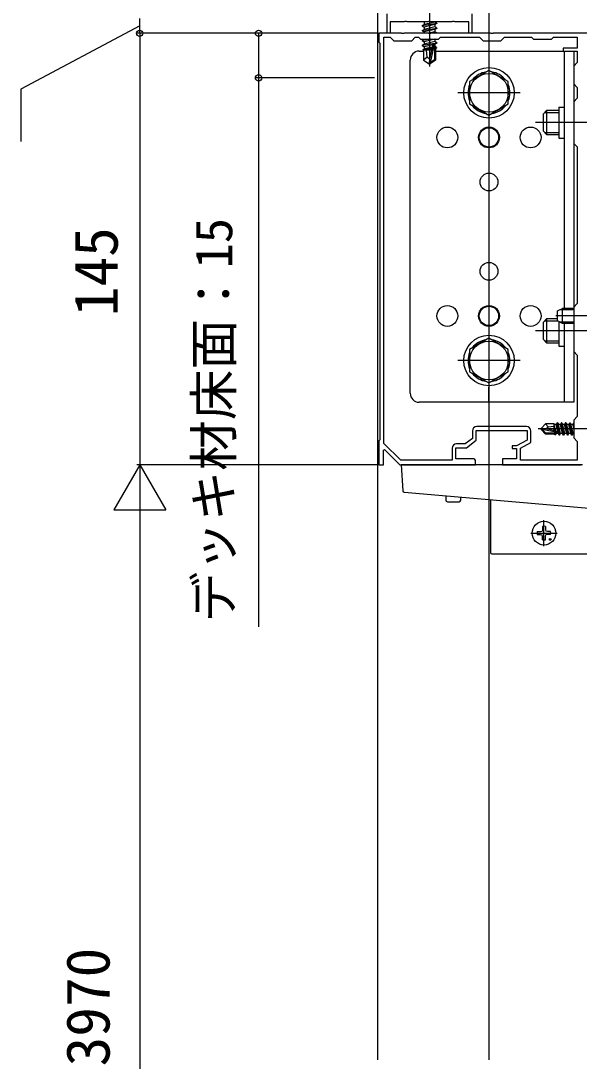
# Model space of a CAD drawing. Units: millimetres, scale not verified. Extents: x -875 to 875, y -1305 to 1297.
# Drawn here: x -565 to -377.1, y 238.8 to 588.5 of the extents above; entities that cross this region are included whole.
import ezdxf
from ezdxf.enums import TextEntityAlignment as Align

# ---------------------------------------------------------------- set-up
doc = ezdxf.new("R2010")
doc.units = ezdxf.units.MM
doc.header["$LTSCALE"] = 8
for name, color, linetype in [('0-2_YKK_11', 7, 'Continuous'), ('0-4_YKK_12', 2, 'Continuous'), ('0-5_YKK_13', 4, 'Continuous'), ('0-6_YKK_D', 6, 'Continuous')]:
    doc.layers.add(name, color=color, linetype=linetype)
doc.styles.add('ＭＳ ゴシック', font='')
doc.styles.get('ＭＳ ゴシック').set_extended_font_data('MS Gothic')

msp = doc.modelspace()

# ---------------------------------------------------------------- linework, layer by layer
at = {"layer": '0-2_YKK_11'}
msp.add_line((-394.9, 452.1), (-411.6, 452.1), dxfattribs=at)
for points in [[(-413.3, 590.8), (-413.3, 584.3), (-414.3, 584.3), (-414.3, 588.1), (-418.98, 588.1), (-419.24, 588.25), (-419.76, 588.25), (-420.02, 588.1), (-426.98, 588.1), (-427.24, 588.25), (-427.5, 588.4), (-427.76, 588.25), (-428.02, 588.1), (-434.98, 588.1), (-435.24, 588.25), (-435.76, 588.25), (-436.02, 588.1), (-440.7, 588.1), (-440.7, 584.3), (-441.7, 584.3), (-441.7, 590.8)], [(-372.5, 584.3), (-406.042, 584.3), (-406.225, 584.18), (-406.775, 584.18), (-406.958, 584.3), (-427.042, 584.3), (-427.225, 584.18), (-427.775, 584.18), (-427.958, 584.3), (-436.042, 584.3), (-436.225, 584.18), (-436.775, 584.18), (-436.958, 584.3), (-444.5, 584.3), (-444.5, 581.3), (-444.2, 581)], [(-444.2, 581), (-444.2, 447.6), (-444.5, 447.3), (-444.5, 439.3), (-443, 439.3), (-443, 444.2), (-442.632, 444.354), (-437.5, 439.3), (-412, 439.3), (-412, 440.3)], [(-442.9, 446.443), (-442.9, 583), (-440.7, 583), (-439.5, 581.8), (-433.5, 581.8), (-432.3, 583), (-431.2, 583), (-430.5, 582.3), (-424.5, 582.3), (-423.8, 583), (-410.7, 583), (-409.5, 581.8), (-403.5, 581.8), (-402.3, 583), (-393.2, 583), (-392.5, 582.3), (-386.5, 582.3), (-385.8, 583), (-377.8, 583), (-377.8, 579.3), (-382.5, 579.3), (-382.5, 578.3), (-377.8, 578.3), (-377.8, 574.5), (-379, 573.3), (-379, 567.3), (-377.8, 566.1), (-377.8, 562.5), (-379, 561.3), (-379, 547.3), (-377.8, 546.1), (-377.8, 493.5), (-379, 492.3), (-379, 477.3), (-377.8, 476.1), (-377.8, 455.5), (-379, 454.3), (-379, 448.3), (-377.8, 447.1), (-377.8, 440.8)], [(-413, 441.3), (-418.6, 441.3), (-418.6, 445), (-415.1, 445), (-411.8, 447.5), (-411.8, 450.8), (-394.7, 450.8), (-394.7, 447.5), (-398.2, 445.6), (-399.7, 445.6), (-399.7, 444.7), (-398.2, 444.7), (-398.2, 441.3), (-403, 441.3), (-403, 439.3), (-376.5, 439.3)], [(-413.1, 450.6), (-413.1, 448.146), (-415.537, 446.3), (-418.4, 446.3)], [(-377.8, 440.8), (-396.9, 440.8), (-396.9, 444.827), (-393.4, 446.727), (-393.4, 450.6)], [(-419.9, 444.8), (-419.9, 440.8), (-437.17, 440.8), (-442.9, 446.443)]]:
    msp.add_lwpolyline(points, dxfattribs=at)
for centre, radius, start, end in [((-411.6, 450.6), 1.5, 90.00001, 179.99999), ((-394.9, 450.6), 1.5, 0.00001, 89.99999), ((-418.4, 444.8), 1.5, 90.00001, 179.99999), ((-413, 440.3), 1, 0.00001, 89.99999)]:
    msp.add_arc(centre, radius, start, end, dxfattribs=at)
at = {"layer": '0-4_YKK_12'}
for p, q in [((-407.5, 1036.3), (-407.5, 239.3)), ((-445, 1017.3), (-445, 239.3))]:
    msp.add_line(p, q, dxfattribs=at)
at = {"layer": '0-5_YKK_13'}
for p, q in [((-427.5, 594.244), (-427.5, 573.171)), ((-429.972, 586.887), (-425.028, 587.711)), ((-425.028, 587.593), (-429.972, 586.769)), ((-429.422, 588.1), (-429.324, 588.043)), ((-429.324, 588.043), (-429.137, 588.1)), ((-425.676, 588.085), (-429.324, 587.261)), ((-429.324, 588.043), (-429.324, 587.261)), ((-425.676, 588.1), (-425.676, 588.085)), ((-425.028, 587.711), (-425.676, 588.085)), ((-425.028, 587.593), (-425.676, 587.22)), ((-425.028, 587.711), (-425.028, 587.593)), ((-429.972, 586.887), (-429.324, 587.261)), ((-429.972, 586.887), (-429.972, 586.769)), ((-429.972, 586.769), (-429.324, 586.396)), ((-429.972, 585.239), (-425.028, 586.063)), ((-425.028, 585.945), (-429.972, 585.121)), ((-429.972, 585.239), (-429.324, 585.613)), ((-429.972, 585.239), (-429.972, 585.121)), ((-429.972, 585.121), (-429.324, 584.748)), ((-425.676, 587.22), (-429.324, 586.396)), ((-425.676, 586.437), (-429.324, 585.613)), ((-429.324, 586.396), (-429.324, 585.613)), ((-429.324, 584.748), (-429.324, 584.3)), ((-425.676, 584.789), (-427.892, 584.289)), ((-427.517, 584), (-427.387, 584.022)), ((-425.72, 584.3), (-425.028, 584.415)), ((-425.676, 587.22), (-425.676, 586.437)), ((-425.028, 586.063), (-425.676, 586.437)), ((-425.676, 585.572), (-425.676, 584.789)), ((-425.028, 584.415), (-425.676, 584.789)), ((-425.028, 586.063), (-425.028, 585.945)), ((-425.028, 584.415), (-425.028, 584.298)), ((-429.972, 581.943), (-429.324, 582.317)), ((-427.126, 582.3), (-429.972, 581.826)), ((-429.972, 581.943), (-427.833, 582.3)), ((-429.972, 581.943), (-429.972, 581.826)), ((-429.972, 581.826), (-429.324, 581.452)), ((-429.972, 580.296), (-425.028, 581.12)), ((-425.028, 581.002), (-429.972, 580.178)), ((-429.972, 580.296), (-429.324, 580.669)), ((-425.676, 581.493), (-429.324, 580.669)), ((-429.324, 581.452), (-429.324, 580.669)), ((-425.919, 580.601), (-427.323, 574.424)), ((-425.676, 582.276), (-425.676, 581.493)), ((-425.028, 581.12), (-425.676, 581.493)), ((-425.676, 580.628), (-425.676, 579.845)), ((-425.028, 581.12), (-425.028, 581.002)), ((-431, 578.3), (-429.501, 578.3)), ((-429.972, 580.296), (-429.972, 580.178)), ((-429.972, 580.178), (-429.324, 579.804)), ((-426.702, 579.283), (-429.736, 578.784)), ((-429.736, 578.784), (-429.324, 579.021)), ((-429.501, 578.672), (-429.736, 578.784)), ((-429.501, 578.672), (-429.501, 575.229)), ((-426.859, 578.589), (-429.501, 578.589)), ((-426.435, 580.457), (-429.324, 579.804)), ((-429.324, 579.804), (-429.324, 579.021)), ((-426.622, 579.632), (-429.324, 579.021)), ((-426.773, 578.97), (-428.734, 578.589)), ((-426.429, 580.48), (-427.5, 575.771)), ((-425.676, 579.845), (-425.856, 579.805)), ((-425.146, 579.54), (-425.852, 579.423)), ((-425.146, 579.286), (-425.852, 579.149)), ((-425.499, 578.589), (-425.852, 578.589)), ((-425.146, 579.54), (-425.676, 579.845)), ((-425.499, 579.082), (-425.499, 575.229)), ((-425.499, 578.3), (-379, 578.3)), ((-425.146, 579.54), (-425.146, 579.286)), ((-407.5, 578.3), (-407.5, 573.3)), ((-382.2, 578.3), (-382.2, 491.8)), ((-379, 578.3), (-379, 460.3)), ((-434, 463.3), (-434, 575.3)), ((-428.324, 576.235), (-429.501, 575.229)), ((-429.501, 575.229), (-427.677, 573.998)), ((-427.5, 575.771), (-427.677, 573.998)), ((-427.677, 573.998), (-427.323, 573.998)), ((-427.5, 575.771), (-427.5, 573.998)), ((-425.499, 575.229), (-427.323, 573.998)), ((-427.323, 574.424), (-427.323, 573.998)), ((-425.499, 575.229), (-425.852, 575.417)), ((-407.5, 574.8), (-407.5, 553.8)), ((-397, 564.3), (-418, 564.3)), ((-389.3, 557.1), (-388.1, 558.3)), ((-389.3, 557.1), (-389.3, 551.5)), ((-388.748, 557.652), (-384, 557.652)), ((-384, 558.3), (-388.1, 558.3)), ((-388.1, 558.3), (-388.1, 550.3)), ((-384, 559.5), (-384, 549.1)), ((-384, 559.5), (-382.2, 559.5)), ((-365.3, 554.3), (-391.8, 554.3)), ((-389.3, 551.5), (-388.1, 550.3)), ((-388.748, 550.948), (-384, 550.948)), ((-388.1, 550.3), (-384, 550.3)), ((-384, 549.1), (-382.2, 549.1)), ((-384.5, 491), (-382.8, 491.8)), ((-384.5, 487.6), (-384.5, 491)), ((-379, 491.367), (-383.72, 491.367)), ((-379, 491.8), (-382.8, 491.8)), ((-382.8, 486.8), (-382.8, 491.8)), ((-389.3, 487.1), (-388.1, 488.3)), ((-389.3, 487.1), (-389.3, 481.5)), ((-388.748, 487.652), (-384.5, 487.652)), ((-384.5, 488.3), (-388.1, 488.3)), ((-388.1, 488.3), (-388.1, 480.3)), ((-371, 489.3), (-385, 489.3)), ((-382.8, 486.8), (-384.5, 487.6)), ((-384, 487.365), (-384, 479.1)), ((-379, 487.233), (-383.72, 487.233)), ((-379, 486.8), (-382.8, 486.8)), ((-382.2, 486.8), (-382.2, 460.3)), ((-407.5, 484.8), (-407.5, 463.8)), ((-365.3, 484.3), (-391.8, 484.3)), ((-389.3, 481.5), (-388.1, 480.3)), ((-388.748, 480.948), (-384, 480.948)), ((-388.1, 480.3), (-384, 480.3)), ((-384, 479.1), (-382.2, 479.1)), ((-397, 474.3), (-418, 474.3)), ((-407.5, 460.3), (-407.5, 465.3)), ((-379, 460.3), (-431, 460.3)), ((-370.1, 451.3), (-391, 451.3)), ((-390, 451.45), (-388.45, 453)), ((-390, 451.45), (-390, 451.15)), ((-388.378, 451.3), (-390, 451.45)), ((-388.378, 451.3), (-390, 451.3)), ((-389.576, 451.15), (-390, 451.15)), ((-390, 451.15), (-388.45, 449.6)), ((-388.326, 449.9), (-389.576, 451.15)), ((-383.877, 449.968), (-389.576, 451.15)), ((-385.6, 453), (-388.45, 453)), ((-387.647, 452.043), (-388.45, 453)), ((-383.993, 450.39), (-388.378, 451.3)), ((-385.6, 453), (-385.532, 452.85)), ((-385.6, 450.724), (-385.6, 453)), ((-385.317, 450.665), (-385.6, 452.383)), ((-384.868, 452.85), (-385.532, 452.85)), ((-385.025, 450.605), (-385.532, 452.85)), ((-384.55, 453.4), (-384.868, 452.85)), ((-384.328, 450.46), (-384.868, 452.85)), ((-384.05, 450.402), (-384.55, 453.4)), ((-384.45, 453.4), (-384.55, 453.4)), ((-384.45, 453.4), (-383.946, 450.374)), ((-384.45, 453.4), (-384.132, 452.85)), ((-383.432, 449.75), (-384.132, 452.85)), ((-383.468, 452.85), (-384.132, 452.85)), ((-383.15, 453.4), (-383.468, 452.85)), ((-382.45, 449.2), (-383.15, 453.4)), ((-383.05, 453.4), (-383.15, 453.4)), ((-383.05, 453.4), (-382.35, 449.2)), ((-383.05, 453.4), (-382.732, 452.85)), ((-382.032, 449.75), (-382.732, 452.85)), ((-382.068, 452.85), (-382.732, 452.85)), ((-381.75, 453.4), (-382.068, 452.85)), ((-381.05, 449.2), (-381.75, 453.4)), ((-381.65, 453.4), (-381.75, 453.4)), ((-381.65, 453.4), (-380.95, 449.2)), ((-381.65, 453.4), (-381.332, 452.85)), ((-380.632, 449.75), (-381.332, 452.85)), ((-380.668, 452.85), (-381.332, 452.85)), ((-380.35, 453.4), (-380.668, 452.85)), ((-379.65, 449.2), (-380.35, 453.4)), ((-380.25, 453.4), (-380.35, 453.4)), ((-380.25, 453.4), (-379.55, 449.2)), ((-380.25, 453.4), (-379.932, 452.85)), ((-379.232, 449.75), (-379.932, 452.85)), ((-379.268, 452.85), (-379.932, 452.85)), ((-379, 453.313), (-379.268, 452.85)), ((-379, 451.665), (-379.268, 452.85)), ((-385.481, 449.6), (-388.45, 449.6)), ((-384.048, 449.9), (-388.326, 449.9)), ((-385.584, 450.72), (-385.6, 450.804)), ((-385.6, 449.6), (-385.6, 449.9)), ((-385.308, 449.3), (-385.481, 449.6)), ((-385.308, 449.3), (-385.424, 449.9)), ((-385.092, 449.3), (-385.308, 449.3)), ((-385.092, 449.3), (-385.191, 449.9)), ((-385.092, 449.3), (-384.832, 449.75)), ((-384.832, 449.75), (-384.867, 449.903)), ((-384.168, 449.75), (-384.832, 449.75)), ((-383.85, 449.2), (-383.969, 449.913)), ((-383.878, 449.968), (-383.75, 449.2)), ((-383.75, 449.2), (-383.85, 449.2)), ((-383.75, 449.2), (-383.432, 449.75)), ((-382.768, 449.75), (-383.432, 449.75)), ((-382.35, 449.2), (-382.45, 449.2)), ((-382.35, 449.2), (-382.032, 449.75)), ((-381.368, 449.75), (-382.032, 449.75)), ((-380.95, 449.2), (-381.05, 449.2)), ((-380.95, 449.2), (-380.632, 449.75)), ((-379.968, 449.75), (-380.632, 449.75)), ((-379.55, 449.2), (-379.65, 449.2)), ((-379.55, 449.2), (-379.232, 449.75)), ((-379, 449.75), (-379.232, 449.75)), ((-437, 439.3), (-436.464, 430.543)), ((-436.501, 439.3), (-437, 439.3)), ((-376, 439.3), (-436.501, 439.3)), ((-436.009, 430.075), (-369.999, 424.3)), ((-422, 428.849), (-422, 427.349)), ((-421.5, 426.849), (-417.5, 426.849)), ((-417, 427.349), (-417, 428.412)), ((-407, 427.537), (-407, 409.8)), ((-389, 411.9), (-389, 420.7)), ((-393.4, 416.3), (-384.6, 416.3)), ((-391.245, 416.8), (-390.137, 416.819)), ((-390.137, 416.819), (-389.62, 416.92)), ((-389.519, 417.437), (-389.62, 416.92)), ((-389.5, 418.545), (-389.519, 417.437)), ((-388.5, 418.545), (-388.481, 417.437)), ((-388.481, 417.437), (-388.38, 416.92)), ((-387.863, 416.819), (-388.38, 416.92)), ((-386.755, 416.8), (-387.863, 416.819)), ((-391.245, 415.8), (-390.137, 415.781)), ((-390.137, 415.781), (-389.62, 415.68)), ((-389.519, 415.163), (-389.62, 415.68)), ((-389.5, 414.055), (-389.519, 415.163)), ((-388.5, 414.055), (-388.481, 415.163)), ((-388.481, 415.163), (-388.38, 415.68)), ((-387.863, 415.781), (-388.38, 415.68)), ((-386.755, 415.8), (-387.863, 415.781)), ((-406.5, 409.3), (-369.47, 409.3))]:
    msp.add_line(p, q, dxfattribs=at)
for points in [[(-425.028, 585.945), (-425.676, 585.572), (-429.324, 584.748)], [(-425.634, 582.3), (-425.676, 582.276), (-429.324, 581.452)], [(-425.028, 581.002), (-425.676, 580.628), (-425.901, 580.577)], [(-427.5, 575.645), (-428.324, 576.235), (-428.559, 578.589)], [(-425.852, 580.415), (-425.852, 575.417), (-427.323, 574.424)], [(-425.146, 579.286), (-425.676, 578.98), (-425.852, 578.94)], [(-388.378, 451.3), (-387.647, 452.043), (-385.6, 452.2)], [(-382.45, 449.2), (-382.768, 449.75), (-383.468, 452.85)], [(-381.05, 449.2), (-381.368, 449.75), (-382.068, 452.85)], [(-379.65, 449.2), (-379.968, 449.75), (-380.668, 452.85)], [(-383.85, 449.2), (-384.168, 449.75), (-384.201, 449.9)]]:
    msp.add_lwpolyline(points, dxfattribs=at)
for points in [[(-407.5, 571.806), (-414, 568.053), (-414, 560.547), (-407.5, 556.794), (-401, 560.547), (-401, 568.053)], [(-407.5, 481.806), (-414, 478.053), (-414, 470.547), (-407.5, 466.794), (-401, 470.547), (-401, 478.053)]]:
    msp.add_lwpolyline(points, close=True, dxfattribs=at)
for centre, radius in [((-407.5, 564.3), 8.5), ((-407.5, 564.3), 6.5), ((-421.5, 549.3), 3.5), ((-407.5, 549.3), 3.5), ((-407.5, 549.3), 3.25), ((-393.5, 549.3), 3.5), ((-407.5, 534.3), 3), ((-407.5, 504.3), 3), ((-421.5, 489.3), 3.5), ((-407.5, 489.3), 3.5), ((-407.5, 489.3), 3.25), ((-393.5, 489.3), 3.5), ((-407.5, 474.3), 8.5), ((-407.5, 474.3), 6.5), ((-389, 416.3), 4), ((-386.879, 414.179), 0.3)]:
    msp.add_circle(centre, radius, dxfattribs=at)
for centre, radius, start, end in [((-426.144, 580.415), 0.292, 0, 167.19096), ((-431, 575.3), 3, 90, 180), ((-407.5, 564.3), 7.05, 97.21814, 142.78186), ((-407.5, 564.3), 7.05, 37.21814, 82.78186), ((-407.5, 564.3), 7.05, 157.21814, 202.78186), ((-407.5, 564.3), 7.05, 337.21814, 22.78186), ((-407.5, 564.3), 7.05, 217.21814, 262.78186), ((-407.5, 564.3), 7.05, 277.21814, 322.78186), ((-407.5, 474.3), 7.05, 97.21814, 142.78186), ((-407.5, 474.3), 7.05, 37.21814, 82.78186), ((-407.5, 474.3), 7.05, 157.21814, 202.78186), ((-407.5, 474.3), 7.05, 337.21814, 22.78186), ((-407.5, 474.3), 7.05, 217.21814, 262.78186), ((-407.5, 474.3), 7.05, 277.21814, 322.78186), ((-431, 463.3), 3, 180, 270), ((-384.048, 450.148), 0.248, 270, 77.19096), ((-435.965, 430.573), 0.5, 183.5, 265), ((-421.5, 427.349), 0.5, 180, 270), ((-417.5, 427.349), 0.5, 270, 0), ((-389, 416.3), 2.3, 167.44414, 192.55586), ((-389, 416.3), 2.3, 77.44414, 102.55586), ((-389, 416.3), 2.3, 347.44414, 12.55586), ((-389, 416.3), 2.3, 257.44414, 282.55586), ((-406.5, 409.8), 0.5, 180, 270)]:
    msp.add_arc(centre, radius, start, end, dxfattribs=at)
at = {"layer": '0-6_YKK_D'}
for p, q in [((-525, 584.3), (-525, 589.3)), ((-525, 584.3), (-525, 589.3)), ((-445.2, 584.3), (-526, 584.3)), ((-445.2, 584.3), (-526, 584.3)), ((-525, 584.3), (-525, 439.3)), ((-525, 584.3), (-525, 580)), ((-445.2, 584.3), (-486, 584.3)), ((-446, 569.3), (-486, 569.3)), ((-525, 439.3), (-533.75, 424.145)), ((-445.2, 439.3), (-526, 439.3)), ((-445.2, 439.3), (-526, 439.3)), ((-525, 439.3), (-516.25, 424.145)), ((-525, 439.3), (-525, 408.989)), ((-533.75, 424.145), (-516.25, 424.145)), ((-525, 421.8), (-525, 10.3))]:
    msp.add_line(p, q, dxfattribs=at)
for points in [[(-525, 586.8), (-565, 565.573), (-565, 547.982)], [(-485, 584.3), (-485, 569.3), (-485, 384.75)]]:
    msp.add_lwpolyline(points, dxfattribs=at)
for centre in [(-525, 584.3), (-525, 584.3), (-485, 584.3), (-485, 569.3)]:
    msp.add_circle(centre, 1.075, dxfattribs=at)

# ---------------------------------------------------------------- texts
at = {"layer": '0-6_YKK_D', "style": 'ＭＳ ゴシック'}
for s, height, p in [('デッキ材床面：15', 12.46, (-490.125, 386.301)), ('145', 14.66, (-528, 489.186)), ('h1＝900、3370、3970', 14.66, (-530.727, 87.3))]:
    msp.add_text(s, height=height, rotation=90, dxfattribs=at).set_placement(p, align=Align.BOTTOM_LEFT)

doc.saveas('drawing.dxf')
